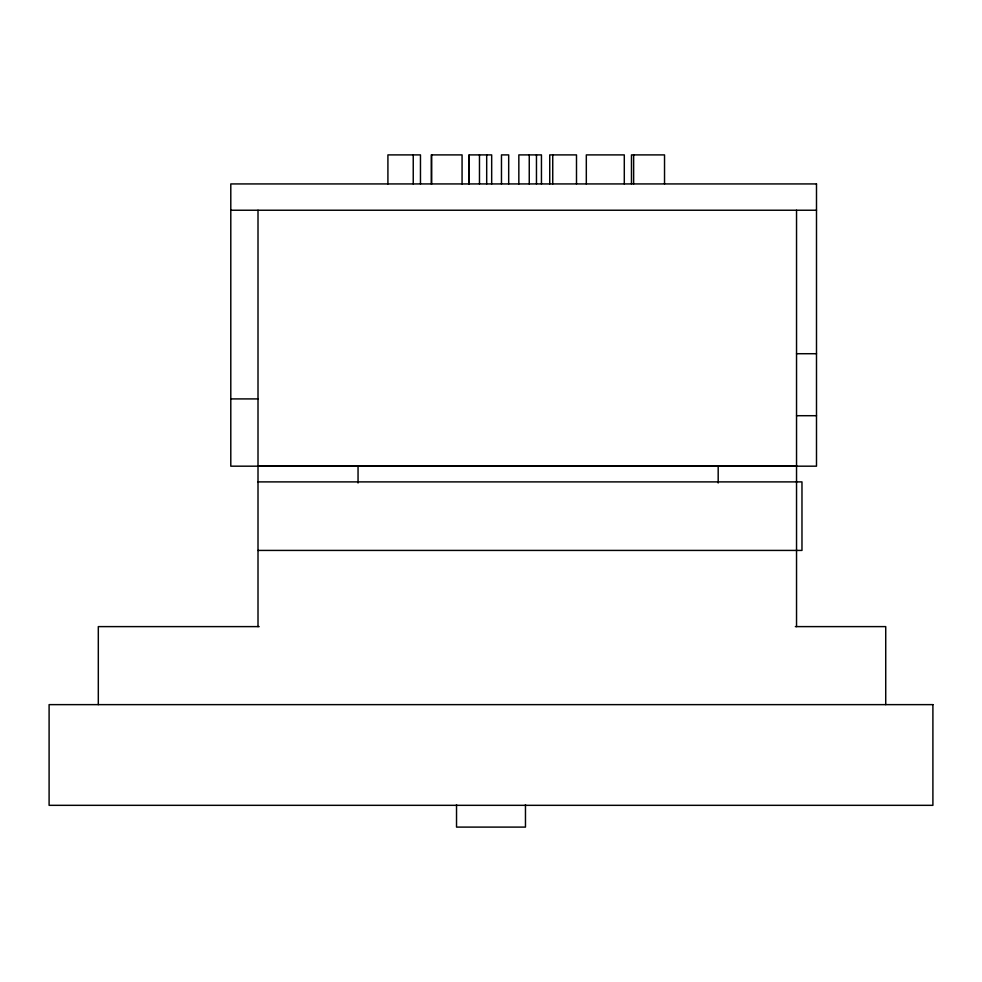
<?xml version="1.0" encoding="UTF-8"?>
<svg xmlns="http://www.w3.org/2000/svg" width="982" height="982" viewBox="0 0 982 982"><rect width="100%" height="100%" fill="white"/><g stroke="black" fill="none" stroke-linecap="round" stroke-linejoin="round"><path stroke-width="1.47" d="M230.795 210.234L816.496 210.234M796.537 353.716L816.496 353.716M230.795 398.913L258.008 398.913M796.537 415.705L816.496 415.705M258.008 465.947L796.537 465.947M258.008 481.892L801.975 481.892L801.975 550.423L258.008 550.423M259.162 626.614L98.31 626.614L98.31 704.634M795.346 626.614L885.727 626.614L885.727 704.634M796.537 210.234L796.537 626.614M718.186 466.18L718.186 482.984M664.532 183.929L664.532 154.898L631.475 154.898L631.475 183.929M633.636 154.898L633.636 183.929M624.294 183.929L624.294 154.898L586.315 154.898L586.315 183.929M576.495 183.929L576.495 154.898L549.736 154.898L549.736 183.929M552.743 154.898L552.743 183.929M541.45 183.929L541.45 154.898L518.84 154.898L518.84 183.929M536.467 154.898L536.467 183.929M529.249 154.898L529.249 183.929M525.468 804.651L525.468 827.102L456.532 827.102L456.532 804.651M508.688 183.929L508.688 154.898L501.471 154.898L501.471 183.929M491.675 183.929L491.675 154.898L469.065 154.898L469.065 183.929M486.691 154.898L486.691 183.929M479.474 154.898L479.474 183.929M469.249 154.898L469.249 183.929M462.068 183.929L462.068 154.898L431.27 154.898L431.27 183.929M431.712 154.898L431.712 183.929M420.468 183.929L420.468 154.898L387.915 154.898L387.915 183.929M413.238 154.898L413.238 183.929M358.049 466.18L358.049 482.984M258.008 210.234L258.008 626.614M816.496 183.929L230.795 183.929L230.795 466.18L816.496 466.18L816.496 183.929M932.9 704.634L49.1 704.634L49.1 805.326L932.9 805.326L932.9 704.634"/></g></svg>
